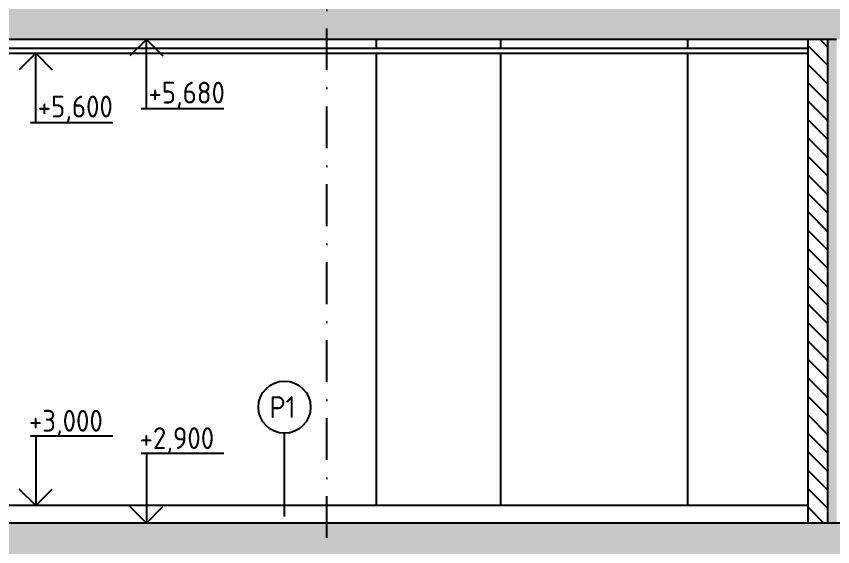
# Model space of a CAD drawing. Extents: x 3792242 to 5145247, y -1546315 to -1031918.
# Drawn here: x 3845792 to 3850485, y -1498996 to -1495948 of the extents above; entities that cross this region are included whole.
import ezdxf

# ---------------------------------------------------------------- set-up
doc = ezdxf.new("R2010")
doc.units = 0
doc.header["$MEASUREMENT"] = 0
doc.linetypes.add('BODKOCIARKOVANA_3', pattern=[5.6, 3, -1.3, 0, -1.3])
for name, color, linetype in [('MÚRY', 1, 'CONTINUOUS'), ('OKNÁ', 143, 'CONTINUOUS'), ('osi', 253, 'CONTINUOUS'), ('TENKÁ', 7, 'CONTINUOUS'), ('ŠRAFY', 82, 'CONTINUOUS'), ('šrafy-múry', 8, 'CONTINUOUS')]:
    doc.layers.add(name, color=color, linetype=linetype)
doc.styles.add('STYLE1', font='isocp.shx')

msp = doc.modelspace()

# ---------------------------------------------------------------- hatches: boundary and pattern name
at = {"layer": 'ŠRAFY', "ltscale": 0.25}
h = msp.add_hatch(dxfattribs=at)
h.set_pattern_fill('ANSI31', color=256, scale=600, angle=90, style=0)
h.set_pattern_definition([(135, (-2862099.99, 226662.926), (-53.0330086, -53.0330086), [])])
h.paths.add_polyline_path([(3850457.693, -1498860.27), (3850457.693, -1498760.27), (3850457.693, -1496080.27), (3850342.693, -1496080.27), (3850342.693, -1498760.27), (3850342.693, -1498860.27)])
at = {"layer": 'ŠRAFY'}
h = msp.add_hatch(dxfattribs=at)
h.set_pattern_fill('DOTS', color=256, scale=250, angle=90)
h.set_pattern_definition([(90, (-90771.307, 30883.5), (-15.625, 7.8125), [0, -15.625])])
h.paths.add_polyline_path([(3850457.693, -1498860.27), (3850457.693, -1496080.27), (3850507.693, -1496080.27), (3850507.693, -1498760.27), (3850507.693, -1498860.27)])
at = {"layer": 'šrafy-múry'}
h = msp.add_hatch(dxfattribs=at)
h.set_pattern_fill('ANSI36', color=253, scale=800)
h.set_pattern_definition([(45, (-93322.31, 7000), (53.0330086, 194.4543648), [250, -50, 0, -50])])
h.paths.add_polyline_path([(3856352.693, -1496330.27), (3856352.693, -1495860.27), (3842752.693, -1495860.27), (3842752.693, -1496330.27), (3843092.693, -1496330.27), (3843092.693, -1496080.27), (3850342.693, -1496080.27), (3850507.693, -1496080.27), (3852952.693, -1496080.27), (3853067.693, -1496080.27), (3856012.693, -1496080.27), (3856012.693, -1496330.27)])
h = msp.add_hatch(dxfattribs=at)
h.set_pattern_fill('ANSI36', color=253, scale=800)
h.set_pattern_definition([(45, (-93322.31, 4000), (53.0330086, 194.4543648), [250, -50, 0, -50])])
h.paths.add_polyline_path([(3843092.693, -1499330.27), (3843092.693, -1499080.27), (3850342.693, -1499080.27), (3850457.693, -1499080.27), (3850507.693, -1499080.27), (3852952.693, -1499080.27), (3853067.693, -1499080.27), (3856012.693, -1499080.27), (3856012.693, -1499330.27), (3856352.693, -1499330.27), (3856352.693, -1498860.27), (3856012.693, -1498860.27), (3850507.693, -1498860.27), (3850457.693, -1498860.27), (3850342.693, -1498860.27), (3843092.693, -1498860.27), (3842752.693, -1498860.27), (3842752.693, -1499330.27)])

# ---------------------------------------------------------------- linework, layer by layer
at = {"layer": 'MÚRY'}
for p, q in [((3850342.693, -1496080.27), (3843092.693, -1496080.27)), ((3850342.693, -1496080.27), (3850342.693, -1498760.27)), ((3850342.693, -1498760.27), (3843092.693, -1498760.27))]:
    msp.add_line(p, q, dxfattribs=at)
at = {"layer": 'OKNÁ', "ltscale": 0.25}
msp.add_line((3847333.774, -1498821.838), (3847333.774, -1498344.162), dxfattribs=at)
msp.add_circle((3847333.774, -1498194.162), 150, dxfattribs=at)
at = {"layer": 'osi', "linetype": 'BODKOCIARKOVANA_3', "ltscale": 80}
msp.add_line((3847577.693, -1508356), (3847577.693, -1485946), dxfattribs=at)
at = {"layer": 'TENKÁ', "linetype": 'ByBlock', "ltscale": 0.25}
for p, q in [((3846539.733, -1496080.27), (3846444.274, -1496175.73)), ((3846539.733, -1496080.27), (3846635.193, -1496175.73)), ((3846539.733, -1496480.27), (3846539.733, -1496080.27)), ((3845903.233, -1496160.27), (3845807.774, -1496255.73)), ((3845903.233, -1496160.27), (3845998.693, -1496255.73)), ((3845903.233, -1496560.27), (3845903.233, -1496160.27)), ((3846984.038, -1496480.27), (3846510.14, -1496480.27)), ((3846347.538, -1496560.27), (3845873.64, -1496560.27)), ((3846347.538, -1498360.27), (3845873.64, -1498360.27)), ((3845903.233, -1498360.27), (3845903.233, -1498760.27)), ((3846984.038, -1498460.27), (3846510.14, -1498460.27)), ((3846539.733, -1498460.27), (3846539.733, -1498860.27)), ((3845903.233, -1498760.27), (3845807.774, -1498664.811)), ((3845903.233, -1498760.27), (3845998.693, -1498664.811)), ((3846539.733, -1498860.27), (3846444.274, -1498764.811)), ((3846539.733, -1498860.27), (3846635.193, -1498764.811))]:
    msp.add_line(p, q, dxfattribs=at)
at = {"layer": 'TENKÁ'}
for p, q in [((3847862.693, -1496130.27), (3847862.693, -1496080.27)), ((3848577.693, -1496130.27), (3848577.693, -1496080.27)), ((3849652.693, -1496130.27), (3849652.693, -1496080.27)), ((3850507.693, -1496080.27), (3850342.693, -1496080.27)), ((3850457.693, -1498860.27), (3850457.693, -1496080.27)), ((3843092.693, -1496130.27), (3850342.693, -1496130.27)), ((3843092.693, -1496160.27), (3850342.693, -1496160.27)), ((3847862.693, -1498760.27), (3847862.693, -1496160.27)), ((3848577.693, -1498760.27), (3848577.693, -1496160.27)), ((3849652.693, -1498760.27), (3849652.693, -1496160.27)), ((3850342.693, -1498760.27), (3850342.693, -1498860.27)), ((3856392.693, -1498860.27), (3842712.693, -1498860.27))]:
    msp.add_line(p, q, dxfattribs=at)

# ---------------------------------------------------------------- texts
at = {"layer": 'TENKÁ', "ltscale": 0.25, "style": 'STYLE1'}
for s, p in [('+5,680', (3846551.576, -1496448.944)), ('+5,600', (3845915.076, -1496528.944)), ('P1', (3847247.969, -1498256.34)), ('+3,000', (3845864.576, -1498334.944)), ('+2,900', (3846501.076, -1498434.944))]:
    msp.add_text(s, height=125, dxfattribs=at).set_placement(p)

doc.saveas('drawing.dxf')
